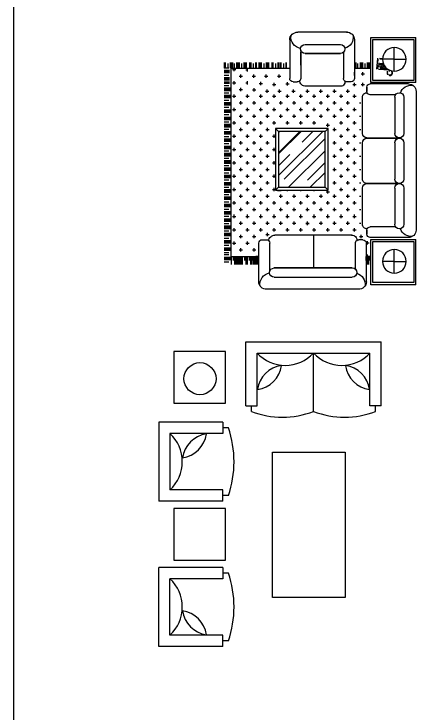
# Model space of a CAD drawing. Extents: x -42728 to 99010, y -18674 to 47645.
# Drawn here: x -38350 to -34079, y 1175 to 8600 of the extents above; entities that cross this region are included whole.
import ezdxf

# ---------------------------------------------------------------- set-up
doc = ezdxf.new("R2010")
doc.units = 0
doc.header["$LTSCALE"] = 100
doc.header["$MEASUREMENT"] = 0
doc.layers.get('0').update_dxf_attribs({"linetype": 'CONTINUOUS'})
doc.layers.get('DEFPOINTS').update_dxf_attribs({"linetype": 'CONTINUOUS'})
for name, color, linetype in [('1', 1, 'CONTINUOUS'), ('FURN', 7, 'CONTINUOUS'), ('JIAJU', 7, 'CONTINUOUS'), ('LAYER2', 2, 'CONTINUOUS'), ('LAYER3', 4, 'CONTINUOUS'), ('WINDOW', 2, 'CONTINUOUS'), ('填充线', 4, 'CONTINUOUS'), ('字体标注', 3, 'CONTINUOUS')]:
    doc.layers.add(name, color=color, linetype=linetype)

# ---------------------------------------------------------------- blocks, each defined once
blk = doc.blocks.new('COU-2')
blk.add_lwpolyline([(-370.8, 610.6), (400.8, 610.6), (400.8, -930.9), (-370.8, -930.9)], close=True)
blk.add_circle((-1142.3, 1391.4), 170.3)
at = {"layer": 'FURN'}
for p, q in [((-656.2, 1103.3), (-656.2, 1783.3)), ((-656.2, 1783.3), (783.8, 1783.3)), ((783.8, 1103.3), (783.8, 1783.3)), ((-1419.6, 1680.1), (-1419.6, 1130.1)), ((-869.6, 1680.1), (-1419.6, 1680.1)), ((-869.6, 1130.1), (-869.6, 1680.1)), ((-536.2, 1103.3), (-536.2, 1663.3)), ((-536.2, 1663.3), (663.8, 1663.3)), ((663.8, 1103.3), (663.8, 1663.3)), ((-1419.6, 1130.1), (-869.6, 1130.1)), ((-656.2, 1103.3), (-536.2, 1103.3)), ((-596.2, 1043.3), (-596.2, 1103.3)), ((783.8, 1103.3), (663.8, 1103.3)), ((723.8, 1043.3), (723.8, 1103.3)), ((-1580.8, 929.7), (-1580.8, 89.7)), ((-900.8, 929.7), (-1580.8, 929.7)), ((-900.8, 929.7), (-900.8, 809.7)), ((-840.8, 869.7), (-900.8, 869.7)), ((-1460.8, 809.7), (-1460.8, 209.7)), ((-900.8, 809.7), (-1460.8, 809.7)), ((-900.8, 209.7), (-1460.8, 209.7)), ((-900.8, 89.7), (-900.8, 209.7)), ((-840.8, 149.7), (-900.8, 149.7)), ((-900.8, 89.7), (-1580.8, 89.7)), ((-869.6, 13.3), (-1419.6, 13.3)), ((-1419.6, 13.3), (-1419.6, -536.7)), ((-869.6, -536.7), (-869.6, 13.3)), ((-1419.6, -536.7), (-869.6, -536.7)), ((-1580.8, -1453), (-1580.8, -613)), ((-900.8, -613), (-1580.8, -613)), ((-900.8, -613), (-900.8, -733)), ((-1460.8, -1333), (-1460.8, -733)), ((-900.8, -733), (-1460.8, -733)), ((-840.8, -673), (-900.8, -673)), ((-900.8, -1333), (-1460.8, -1333)), ((-900.8, -1453), (-900.8, -1333)), ((-840.8, -1393), (-900.8, -1393)), ((-900.8, -1453), (-1580.8, -1453))]:
    blk.add_line(p, q, dxfattribs=at)
at = {"layer": 'FURN', "color": 1}
blk.add_line((63.8, 1043.3), (63.8, 1663.3), dxfattribs=at)
for centre, radius, start, end in [((-236.2, 1942.1), 409.5, 222.89721, 317.10279), ((363.8, 1942.1), 409.5, 222.89721, 317.10279), ((-234.1, 1234.3), 300, 98.1301, 171.8699), ((-573.5, 1573.7), 300, 278.1301, 351.8699), ((701, 1573.7), 300, 188.1301, 261.8699), ((361.6, 1234.3), 300, 8.1301, 81.8699), ((-1739.5, 509.7), 409.5, 312.89721, 47.10279), ((-1371.2, 847), 300, 278.1301, 351.8699), ((-1031.8, 507.5), 300, 98.1301, 171.8699), ((-1739.5, -1033), 409.5, 312.89721, 47.10279), ((-1031.8, -1030.9), 300, 188.1301, 261.8699), ((-1371.2, -1370.3), 300, 8.1301, 81.8699)]:
    blk.add_arc(centre, radius, start, end, dxfattribs=at)
at = {"layer": 'FURN'}
for centre, radius, start, end in [((-266.2, 1915.6), 932.6, 249.27768, 290.72232), ((393.8, 1915.6), 932.6, 249.27768, 290.72232), ((-1877.2, 509.7), 1097.1, 340.84459, 19.15541), ((-1877.2, -1033), 1097.1, 340.84459, 19.15541)]:
    blk.add_arc(centre, radius, start, end, dxfattribs=at)
blk = doc.blocks.new('A$C2853291C')
at = {"layer": '1'}
blk.add_blockref('COU-2', (1580.8, 1453), dxfattribs=at)
blk = doc.blocks.new('A$C54BE0943')
at = {"layer": 'LAYER3'}
h = blk.add_hatch(dxfattribs=at)
h.set_pattern_fill('AR-RROOF,_O', color=256, scale=300, angle=45)
h.set_pattern_definition([(45, (-151837.06, -50503.23), (254.55844, 678.8225), [4500, -600, 1500, -300]), (45, (-151661, -50115.03), (-494.2676, 70.0036), [900, -99, 1800, -225]), (45, (-151911.3, -50216.85), (960.95812, 1245.21504), [2400, -420, 1200, -300])])
h.paths.add_polyline_path([(2070.4, 713.7), (2070.4, 1324.6), (1339.6, 1324.6), (1339.6, 713.7)])
at = {"color": 4}
for p, q in [((1328.2, 2240.1), (853, 2240.1)), ((1298, 699.6), (1298, 747.2))]:
    blk.add_line(p, q, dxfattribs=at)
at = {"layer": 'DEFPOINTS', "color": 0, "linetype": 'ByBlock'}
blk.add_point((38.1, 2517.6), dxfattribs=at)
blk.add_point((38.1, 2517.6), dxfattribs=at)
blk.add_point((38.1, 2517.6), dxfattribs=at)
at = {"layer": 'JIAJU', "color": 1}
for p, q in [((61, 2517.1), (61, 1923.1)), ((655, 1923.1), (655, 2517.1)), ((2594, 2517.6), (777.7, 2517.6)), ((2710.3, 2517.1), (2710.3, 1923.1)), ((3304.3, 1923.1), (3304.3, 2517.1)), ((678.7, 2418.6), (678.7, 1918.4)), ((2693.7, 2418.6), (2693.7, 1918.4)), ((61, 1923.1), (655, 1923.1)), ((721.8, 1873.8), (776.2, 1873.8)), ((777.7, 1873.8), (723.2, 1873.8)), ((793.6, 1873.8), (793.6, 1873.8)), ((1984.8, 1873.8), (1981.3, 1873.8)), ((2594.7, 1873.8), (2649.1, 1873.8)), ((2650.6, 1873.8), (2596.1, 1873.8)), ((2710.3, 1923.1), (3304.3, 1923.1)), ((853, 1814.4), (1328.2, 1814.4)), ((1446.7, 1814.4), (1921.9, 1814.4)), ((2044.2, 1814.4), (2519.4, 1814.4)), ((1300, 1364.2), (2110, 1364.2)), ((1300, 674.1), (1300, 1364.2)), ((2110, 1364.2), (2110, 674.1)), ((2110, 674.1), (1300, 674.1))]:
    blk.add_line(p, q, dxfattribs=at)
at = {"layer": 'JIAJU', "color": 4}
for p, q in [((90.7, 2487.4), (90.7, 1952.8)), ((625.3, 2487.4), (90.7, 2487.4)), ((625.3, 1952.8), (625.3, 2487.4)), ((2740, 2487.4), (2740, 1952.8)), ((3274.6, 2487.4), (2740, 2487.4)), ((3274.6, 1952.8), (3274.6, 2487.4)), ((366.7, 2233.1), (366.7, 2388.7)), ((3016, 2233.1), (3016, 2388.7)), ((1328.2, 2358.9), (853, 2358.9)), ((1387.6, 2299.5), (1387.6, 1873.8)), ((1387.6, 1873.8), (1387.6, 2299.5)), ((1921.9, 2358.9), (1446.7, 2358.9)), ((1981.3, 2299.5), (1981.3, 1873.8)), ((1981.3, 1873.8), (1981.3, 2299.5)), ((2519.4, 2358.9), (2044.2, 2358.9)), ((211, 2233.1), (522.3, 2233.1)), ((366.7, 2233.1), (366.7, 2077.4)), ((820.8, 2249.6), (820.8, 1918.4)), ((1921.9, 2240.1), (1446.7, 2240.1)), ((2519.4, 2240.1), (2044.2, 2240.1)), ((2551.6, 2249.6), (2551.6, 1918.4)), ((2810.7, 2197.6), (2813, 2200.5)), ((2813, 2200.5), (2818.8, 2198)), ((2816.5, 2203.9), (2820.5, 2205.9)), ((2818.8, 2198), (2816.5, 2203.9)), ((2820.5, 2205.9), (2826.5, 2201.4)), ((2837.7, 2202.1), (2822.4, 2197.9)), ((2825.8, 2207.8), (2829.9, 2208.9)), ((2826.5, 2201.4), (2825.8, 2207.8)), ((2829.9, 2208.9), (2833.4, 2203.8)), ((2833.4, 2203.8), (2834.8, 2210.4)), ((2834.8, 2210.4), (2840, 2209.8)), ((2857.8, 2196.8), (2837.7, 2202.1)), ((2840, 2209.8), (2840.5, 2204.2)), ((2840.5, 2204.2), (2844.3, 2208.9)), ((2844.3, 2208.9), (2849.2, 2207.8)), ((2849.2, 2207.8), (2849.5, 2201.1)), ((2849.5, 2201.1), (2851.3, 2207.4)), ((2851.3, 2207.4), (2857.7, 2206)), ((2857.7, 2206), (2857.6, 2199.7)), ((2857.6, 2199.7), (2862, 2201.7)), ((2860.3, 2233.1), (3171.6, 2233.1)), ((3016, 2233.1), (3016, 2077.4)), ((2801.6, 2174), (2802.3, 2178.1)), ((2808.4, 2172.3), (2801.6, 2174)), ((2802.3, 2178.1), (2807.9, 2178.7)), ((2802.5, 2170.4), (2808.4, 2172.3)), ((2803.2, 2166.9), (2802.5, 2170.4)), ((2803.3, 2183.2), (2804.7, 2186.6)), ((2807.9, 2178.7), (2803.3, 2183.2)), ((2804.7, 2186.6), (2811, 2186.5)), ((2805.3, 2190.4), (2807.9, 2194)), ((2811, 2186.5), (2805.3, 2190.4)), ((2807.9, 2194), (2813.7, 2192)), ((2814.2, 2188), (2810, 2175.6)), ((2810, 2175.6), (2812.1, 2163.2)), ((2813.7, 2192), (2810.7, 2197.6)), ((2822.4, 2197.9), (2814.2, 2188)), ((2823.1, 2146.4), (2817.5, 2143)), ((2818.8, 2152.7), (2829.4, 2145.6)), ((2822.3, 2140), (2823.1, 2146.4)), ((2827.3, 2137.7), (2822.3, 2140)), ((2831.4, 2143.9), (2827.3, 2137.7)), ((2829.4, 2145.6), (2842.6, 2145.6)), ((2832.6, 2137.3), (2831.4, 2143.9)), ((2838.2, 2137.4), (2832.6, 2137.3)), ((2841.3, 2143.5), (2838.2, 2137.4)), ((2842.8, 2137.5), (2841.3, 2143.5)), ((2842.6, 2145.6), (2847.3, 2146.9)), ((2847.7, 2138.3), (2842.8, 2137.5)), ((2847.3, 2146.9), (2850.3, 2143.4)), ((2849.8, 2140.8), (2847.7, 2138.3)), ((2851.1, 2140.3), (2849.8, 2140.8)), ((2850.3, 2143.4), (2855.6, 2144)), ((2856.5, 2140.9), (2851.1, 2140.3)), ((2855.6, 2144), (2860.7, 2143.8)), ((2866.5, 2164.4), (2856.5, 2166.1)), ((2860.9, 2193.9), (2858.2, 2196.6)), ((2860.7, 2168.9), (2870.6, 2167.2)), ((2877.1, 2162.7), (2866.5, 2164.4)), ((2870.6, 2167.2), (2877.4, 2166.3)), ((2872.8, 2171.9), (2873.2, 2166.9)), ((2873.5, 2163.3), (2884.7, 2027)), ((2883, 2148.6), (2888.5, 2143.9)), ((2883.8, 2151.8), (2886.2, 2147.9)), ((2892.4, 2134.9), (2886.2, 2134.4)), ((2886.2, 2134.4), (2886.9, 2126.2)), ((2886.9, 2126.2), (2893, 2126.7)), ((2893.4, 2122.6), (2887.2, 2122.1)), ((2887.2, 2122.1), (2887.9, 2113.9)), ((2887.9, 2113.9), (2894, 2114.4)), ((2894.4, 2110.3), (2888.2, 2109.8)), ((2888.2, 2109.8), (2888.9, 2101.6)), ((2893, 2126.7), (2892.4, 2134.9)), ((2894, 2114.4), (2893.4, 2122.6)), ((2895, 2102.1), (2894.4, 2110.3)), ((2904.7, 2123.6), (2898.5, 2123.1)), ((2898.5, 2123.1), (2899.2, 2114.9)), ((2898.9, 2130.4), (2899.2, 2127.2)), ((2899.2, 2127.2), (2901.6, 2127.4)), ((2899.2, 2114.9), (2905.3, 2115.4)), ((2905.7, 2111.3), (2899.5, 2110.8)), ((2899.5, 2110.8), (2900.2, 2102.6)), ((2905.3, 2115.4), (2904.7, 2123.6)), ((2906.3, 2103.1), (2905.7, 2111.3)), ((2911.3, 2117.8), (2911.5, 2115.9)), ((2911.5, 2115.9), (2913.4, 2116)), ((2918, 2112.3), (2911.8, 2111.8)), ((2911.8, 2111.8), (2912.5, 2103.6)), ((2918.6, 2104.1), (2918, 2112.3)), ((2888.9, 2101.6), (2895, 2102.1)), ((2897.3, 2086.8), (2891.2, 2086.3)), ((2891.2, 2086.3), (2892, 2076.1)), ((2892, 2076.1), (2898.2, 2076.6)), ((2898.5, 2072.5), (2892.3, 2072)), ((2892.3, 2072), (2893.2, 2061.7)), ((2893.2, 2061.7), (2899.3, 2062.2)), ((2899.7, 2058.1), (2893.5, 2057.6)), ((2893.5, 2057.6), (2894.4, 2047.4)), ((2894.4, 2022.2), (2900.5, 2022.7)), ((2900.8, 2018.6), (2894.7, 2018.1)), ((2894.7, 2018.1), (2895.5, 2007.9)), ((2898.2, 2076.6), (2897.3, 2086.8)), ((2899.3, 2062.2), (2898.5, 2072.5)), ((2900.5, 2047.9), (2899.7, 2058.1)), ((2900.2, 2102.6), (2906.3, 2103.1)), ((2901.7, 2008.4), (2900.8, 2018.6)), ((2908.6, 2087.8), (2912.7, 2088.1)), ((2909.4, 2077.5), (2908.6, 2087.8)), ((2913.5, 2077.8), (2909.4, 2077.5)), ((2909.8, 2073.4), (2913.9, 2073.7)), ((2910.6, 2063.2), (2909.8, 2073.4)), ((2914.7, 2063.5), (2910.6, 2063.2)), ((2910.9, 2059.1), (2915, 2059.4)), ((2911.8, 2048.8), (2910.9, 2059.1)), ((2915.9, 2024), (2911.8, 2023.7)), ((2912.1, 2019.6), (2916.2, 2019.9)), ((2913, 2009.3), (2912.1, 2019.6)), ((2912.5, 2103.6), (2918.6, 2104.1)), ((2912.7, 2088.1), (2913.5, 2077.8)), ((2913.9, 2073.7), (2914.7, 2063.5)), ((2915, 2059.4), (2915.9, 2049.1)), ((2916.2, 2019.9), (2917.1, 2009.6)), ((2917.3, 2094.7), (2935.8, 2096.2)), ((2922.3, 2034.2), (2917.3, 2094.7)), ((2920.2, 2084.6), (2923.3, 2084.8)), ((2920.5, 2081.5), (2920.2, 2084.6)), ((2923.5, 2081.8), (2920.5, 2081.5)), ((2921.7, 2066.1), (2924.8, 2066.4)), ((2922, 2063.1), (2921.7, 2066.1)), ((2925.1, 2063.3), (2922, 2063.1)), ((2923.2, 2022.5), (2926.3, 2022.8)), ((2923.5, 2019.5), (2923.2, 2022.5)), ((2923.3, 2084.8), (2923.5, 2081.8)), ((2923.5, 2107.9), (2923.8, 2104.5)), ((2926.6, 2019.7), (2923.5, 2019.5)), ((2923.8, 2104.5), (2927.8, 2104.8)), ((2924.8, 2066.4), (2925.1, 2063.3)), ((2926.3, 2022.8), (2926.6, 2019.7)), ((2931.5, 2085.5), (2934.6, 2085.8)), ((2931.7, 2082.4), (2931.5, 2085.5)), ((2934.8, 2082.7), (2931.7, 2082.4)), ((2933, 2067), (2936.1, 2067.3)), ((2933.3, 2064), (2933, 2067)), ((2936.3, 2064.2), (2933.3, 2064)), ((2934.5, 2023.5), (2937.6, 2023.7)), ((2934.8, 2020.4), (2934.5, 2023.5)), ((2934.6, 2085.8), (2934.8, 2082.7)), ((2937.8, 2020.6), (2934.8, 2020.4)), ((2935.8, 2096.2), (2940.7, 2035.7)), ((2936.1, 2067.3), (2936.3, 2064.2)), ((2937.6, 2023.7), (2937.8, 2020.6)), ((2951.7, 2040.7), (2947.4, 2093.3)), ((2957.9, 2090.8), (2947.6, 2089.9)), ((2958.6, 2082.6), (2948.3, 2081.7)), ((2959.2, 2074.3), (2949, 2073.5)), ((2959.9, 2066.1), (2949.7, 2065.3)), ((2960.6, 2057.9), (2950.3, 2057.1)), ((2961.3, 2024.6), (2951, 2023.8)), ((2957.9, 2090.8), (2961.9, 2041.5)), ((2964.3, 2037.6), (2960.2, 2087.7)), ((3018.6, 2016.9), (2964.3, 2012.5)), ((3015.8, 2077.4), (3018.6, 2042)), ((3030.3, 2038.9), (3027.1, 2077.8)), ((90.7, 1952.8), (625.3, 1952.8)), ((2740, 1952.8), (3274.6, 1952.8)), ((3028.4, 2011.5), (2886.9, 2000)), ((2895.5, 2007.9), (2901.7, 2008.4)), ((2917.1, 2009.6), (2913, 2009.3)), ((2940.7, 2010.5), (2922.3, 2009)), ((2961.9, 2016.4), (2951.7, 2015.6)), ((3030.3, 2013.7), (3028.4, 2011.5)), ((1339.6, 1324.6), (1300, 1364.2)), ((1339.6, 1324.6), (2070.4, 1324.6)), ((1339.6, 713.7), (1339.6, 1324.6)), ((2070.4, 1324.6), (2110, 1364.2)), ((2070.4, 1324.6), (2070.4, 713.7)), ((1339.6, 713.7), (1300, 674.1)), ((2070.4, 713.7), (1339.6, 713.7)), ((2070.4, 713.7), (2110, 674.1))]:
    blk.add_line(p, q, dxfattribs=at)
at = {"layer": 'JIAJU', "color": 1, "ltscale": 1000}
for p, q in [((99.9, 1866.2), (605.2, 1866)), ((569.2, 1864.6), (525.5, 1864.6)), ((0.1, 1772.8), (0.2, 559.4)), ((650.2, 1821), (650.3, 1767.5)), ((709.4, 1680), (709.5, 666.6)), ((2721.7, 1665.3), (2721.6, 1611.8)), ((3272, 1710.4), (2766.7, 1710.3)), ((3371.8, 1617.1), (3371.7, 965.7)), ((2662.6, 1524.3), (2662.4, 1072.9)), ((2721.5, 906.2), (2721.5, 959.8)), ((3271.8, 861.1), (2766.5, 861.2)), ((650.4, 499.9), (650.4, 553.5)), ((100.1, 454.8), (605.4, 454.9))]:
    blk.add_line(p, q, dxfattribs=at)
at = {"layer": 'JIAJU', "color": 4, "ltscale": 500}
for p, q in [((160, 657.5), (160.2, 1681.5)), ((3211.9, 1063.8), (3211.7, 1525.8))]:
    blk.add_line(p, q, dxfattribs=at)
at = {"layer": 'JIAJU', "color": 4, "ltscale": 1000}
for p, q in [((263.9, 1722.6), (605.2, 1722.5)), ((280, 1681.5), (280.2, 656.2)), ((280, 656.2), (280.2, 1681.4)), ((3108, 1566.9), (2766.7, 1566.8)), ((3091.9, 1525.8), (3091.7, 1062.4)), ((3091.9, 1062.4), (3091.7, 1525.7)), ((3140.5, 1004.9), (2766.4, 1004.8)), ((3107.9, 1004.7), (2766.6, 1004.8)), ((231.5, 598.6), (605.5, 598.5)), ((264, 598.4), (605.3, 598.5))]:
    blk.add_line(p, q, dxfattribs=at)
at = {"layer": 'JIAJU', "color": 4}
for centre in [(366.7, 2233.1), (3016, 2233.1)]:
    blk.add_circle(centre, 155.7, dxfattribs=at)
at = {"layer": 'JIAJU', "color": 1}
for centre, radius, start, end in [((777.7, 2418.6), 99, 89.99989, 180), ((2594, 2418.6), 99, 0, 90), ((723.2, 1918.4), 44.5, 180, 270), ((776.2, 1918.4), 44.5, 270, 0), ((853, 1873.8), 59.4, 176.56482, 270), ((1328.2, 1873.8), 59.4, 270, 0), ((1446.7, 1873.8), 59.4, 176.56482, 270), ((1921.9, 1873.8), 59.4, 270, 0), ((2044.2, 1873.8), 59.4, 180, 270), ((2519.4, 1873.8), 59.4, 270, 3.43518), ((2596.1, 1918.4), 44.5, 180, 270), ((2649.1, 1918.4), 44.5, 270, 0)]:
    blk.add_arc(centre, radius, start, end, dxfattribs=at)
at = {"layer": 'JIAJU', "color": 4}
for centre, radius, start, end in [((844.5, 2453.8), 150.3, 172.271, 250.69965), ((2525.8, 2453.8), 150.3, 289.30035, 7.729), ((853, 2299.5), 59.4, 90, 180), ((853, 2299.5), 59.4, 180, 270), ((1328.2, 2299.5), 59.4, 0, 90), ((1328.2, 2299.5), 59.4, 270, 0), ((1446.7, 2299.5), 59.4, 90, 180), ((1446.7, 2299.5), 59.4, 180, 270), ((1921.9, 2299.5), 59.4, 0, 90), ((1921.9, 2299.5), 59.4, 270, 0), ((2044.2, 2299.5), 59.4, 90, 180), ((2044.2, 2299.5), 59.4, 180, 270), ((2519.4, 2299.5), 59.4, 0, 90), ((2519.4, 2299.5), 59.4, 270, 0)]:
    blk.add_arc(centre, radius, start, end, dxfattribs=at)
at = {"layer": 'JIAJU', "color": 1, "ltscale": 1000}
for centre, radius, start, end in [((99.9, 1766.2), 100, 89.98363, 182.64292), ((605.2, 1821), 45, 0, 90.01637), ((625.2, 1760.7), 25.8, 307.32637, 14.99216), ((605.3, 1767.5), 45, 270.01637, 323.4599), ((650.2, 1681.3), 60, 351.28255, 98.46038), ((2766.7, 1665.3), 45, 89.98363, 180), ((3272, 1610.4), 100, 357.35708, 90.01637), ((2721.7, 1525.6), 60, 81.53962, 188.71745), ((2738.7, 1069.3), 76.3, 176.61711, 268.05536), ((3271.8, 961.1), 100, 269.98363, 2.64292), ((2766.5, 906.2), 45, 180, 270.01637), ((633.2, 663), 76.3, 271.94464, 3.38289), ((100.1, 554.8), 100, 177.35708, 270.01637), ((605.4, 499.9), 45, 269.98363, 360)]:
    blk.add_arc(centre, radius, start, end, dxfattribs=at)
at = {"layer": 'JIAJU', "color": 4, "ltscale": 1000}
for centre, radius, start, end in [((64.3, 1698.6), 151.8, 16.06563, 97.71264), ((220.2, 1681.5), 60, 359.98363, 179.98363), ((3307.6, 1542.9), 151.8, 82.28736, 163.93437), ((2766.6, 1611.8), 45, 216.5401, 269.98363), ((3151.7, 1525.7), 60, 0.01637, 180.01637), ((3151.9, 1063.8), 60, 180.01637, 0.01637), ((2766.5, 959.8), 45, 90.01637, 132.37446), ((3307.4, 1028.6), 151.8, 189.31925, 277.71264), ((220, 657.5), 60, 179.98363, 359.98363), ((64.5, 622.3), 151.8, 262.28736, 350.68075), ((605.4, 553.5), 45, 47.62554, 89.98363)]:
    blk.add_arc(centre, radius, start, end, dxfattribs=at)
at = {"layer": 'JIAJU', "color": 1, "ltscale": 500}
for centre, radius, start, end in [((2746.7, 1605), 25.8, 165.00784, 232.67363), ((2751.6, 966.4), 30.7, 120.1261, 192.23249), ((620.3, 560.1), 30.7, 347.76751, 59.8739)]:
    blk.add_arc(centre, radius, start, end, dxfattribs=at)
at = {"layer": 'LAYER2'}
for p, q in [((61, 2517.1), (655, 2517.1)), ((2710.3, 2517.1), (3304.3, 2517.1))]:
    blk.add_line(p, q, dxfattribs=at)
at = {"layer": 'LAYER3'}
for p, q in [((411.4, 1880.6), (455.1, 1880.6)), ((433.2, 1858.7), (433.2, 1902.4)), ((586.4, 1880.6), (630.1, 1880.6)), ((608.2, 1858.7), (608.2, 1902.4)), ((2684.5, 1796.5), (2684.5, 1840.3)), ((2824.6, 1796.5), (2824.6, 1840.3)), ((672.8, 1796.4), (716.6, 1796.4)), ((694.7, 1774.5), (694.7, 1818.2)), ((869.7, 1774.5), (869.7, 1793.3)), ((1044.7, 1774.5), (1044.7, 1793.3)), ((1219.7, 1774.5), (1219.7, 1793.3)), ((1394.7, 1774.5), (1394.7, 1793.3)), ((1569.7, 1774.5), (1569.7, 1793.3)), ((1744.7, 1774.5), (1744.7, 1793.3)), ((1919.7, 1774.5), (1919.7, 1793.3)), ((2094.7, 1774.5), (2094.7, 1793.3)), ((2269.7, 1774.5), (2269.7, 1793.3)), ((2444.7, 1774.5), (2444.7, 1793.3)), ((2662.6, 1818.4), (2706.4, 1818.4)), ((2802.7, 1818.4), (2846.4, 1818.4)), ((760.3, 1708.9), (804.1, 1708.9)), ((782.2, 1687), (782.2, 1730.7)), ((935.3, 1708.9), (979.1, 1708.9)), ((957.2, 1687), (957.2, 1730.7)), ((1110.3, 1708.9), (1154.1, 1708.9)), ((1132.2, 1687), (1132.2, 1730.7)), ((1285.3, 1708.9), (1329.1, 1708.9)), ((1307.2, 1687), (1307.2, 1730.7)), ((1460.3, 1708.9), (1504.1, 1708.9)), ((1482.2, 1687), (1482.2, 1730.7)), ((1635.3, 1708.9), (1679.1, 1708.9)), ((1657.2, 1687), (1657.2, 1730.7)), ((1810.3, 1708.9), (1854.1, 1708.9)), ((1832.2, 1687), (1832.2, 1730.7)), ((1985.3, 1708.9), (2029.1, 1708.9)), ((2007.2, 1687), (2007.2, 1730.7)), ((2160.3, 1708.9), (2204.1, 1708.9)), ((2182.2, 1687), (2182.2, 1730.7)), ((2335.3, 1708.9), (2379.1, 1708.9)), ((2357.2, 1687), (2357.2, 1730.7)), ((2510.3, 1708.9), (2554.1, 1708.9)), ((2532.2, 1687), (2532.2, 1730.7)), ((2662.6, 1708.9), (2706.4, 1708.9)), ((2684.5, 1687), (2684.5, 1730.7)), ((2802.7, 1708.9), (2846.4, 1708.9)), ((847.8, 1621.4), (891.6, 1621.4)), ((869.7, 1599.5), (869.7, 1643.2)), ((1022.8, 1621.4), (1066.6, 1621.4)), ((1044.7, 1599.5), (1044.7, 1643.2)), ((1197.8, 1621.4), (1241.6, 1621.4)), ((1219.7, 1599.5), (1219.7, 1643.2)), ((1372.8, 1621.4), (1416.6, 1621.4)), ((1394.7, 1599.5), (1394.7, 1643.2)), ((1547.8, 1621.4), (1591.6, 1621.4)), ((1569.7, 1599.5), (1569.7, 1643.2)), ((1722.8, 1621.4), (1766.6, 1621.4)), ((1744.7, 1599.5), (1744.7, 1643.2)), ((1897.8, 1621.4), (1941.6, 1621.4)), ((1919.7, 1599.5), (1919.7, 1643.2)), ((2072.8, 1621.4), (2116.6, 1621.4)), ((2094.7, 1599.5), (2094.7, 1643.2)), ((2247.8, 1621.4), (2291.6, 1621.4)), ((2269.7, 1599.5), (2269.7, 1643.2)), ((2422.8, 1621.4), (2466.6, 1621.4)), ((2444.7, 1599.5), (2444.7, 1643.2)), ((2575.1, 1621.4), (2618.9, 1621.4)), ((2597, 1599.5), (2597, 1643.2)), ((760.3, 1533.9), (804.1, 1533.9)), ((782.2, 1512), (782.2, 1555.7)), ((869.7, 1424.5), (869.7, 1468.2)), ((935.3, 1533.9), (979.1, 1533.9)), ((957.2, 1512), (957.2, 1555.7)), ((1044.7, 1424.5), (1044.7, 1468.2)), ((1110.3, 1533.9), (1154.1, 1533.9)), ((1132.2, 1512), (1132.2, 1555.7)), ((1219.7, 1424.5), (1219.7, 1468.2)), ((1285.3, 1533.9), (1329.1, 1533.9)), ((1307.2, 1512), (1307.2, 1555.7)), ((1394.7, 1424.5), (1394.7, 1468.2)), ((1460.3, 1533.9), (1504.1, 1533.9)), ((1482.2, 1512), (1482.2, 1555.7)), ((1569.7, 1424.5), (1569.7, 1468.2)), ((1635.3, 1533.9), (1679.1, 1533.9)), ((1657.2, 1512), (1657.2, 1555.7)), ((1744.7, 1424.5), (1744.7, 1468.2)), ((1810.3, 1533.9), (1854.1, 1533.9)), ((1832.2, 1512), (1832.2, 1555.7)), ((1919.7, 1424.5), (1919.7, 1468.2)), ((1985.3, 1533.9), (2029.1, 1533.9)), ((2007.2, 1512), (2007.2, 1555.7)), ((2094.7, 1424.5), (2094.7, 1468.2)), ((2160.3, 1533.9), (2204.1, 1533.9)), ((2182.2, 1512), (2182.2, 1555.7)), ((2269.7, 1424.5), (2269.7, 1468.2)), ((2335.3, 1533.9), (2379.1, 1533.9)), ((2357.2, 1512), (2357.2, 1555.7)), ((2444.7, 1424.5), (2444.7, 1468.2)), ((2510.3, 1533.9), (2554.1, 1533.9)), ((2532.2, 1512), (2532.2, 1555.7)), ((2597, 1424.5), (2597, 1468.2)), ((782.2, 1337), (782.2, 1380.7)), ((847.8, 1446.4), (891.6, 1446.4)), ((957.2, 1337), (957.2, 1380.7)), ((1022.8, 1446.4), (1066.6, 1446.4)), ((1132.2, 1337), (1132.2, 1380.7)), ((1197.8, 1446.4), (1241.6, 1446.4)), ((1278.1, 1337), (1278.1, 1380.7)), ((1372.8, 1446.4), (1416.6, 1446.4)), ((1547.8, 1446.4), (1591.6, 1446.4)), ((1722.8, 1446.4), (1766.6, 1446.4)), ((1897.8, 1446.4), (1941.6, 1446.4)), ((2072.8, 1446.4), (2116.6, 1446.4)), ((2153.1, 1337), (2153.1, 1380.7)), ((2247.8, 1446.4), (2291.6, 1446.4)), ((2357.2, 1337), (2357.2, 1380.7)), ((2422.8, 1446.4), (2466.6, 1446.4)), ((2532.2, 1337), (2532.2, 1380.7)), ((2575.1, 1446.4), (2618.9, 1446.4)), ((760.3, 1358.9), (804.1, 1358.9)), ((869.7, 1249.5), (869.7, 1293.2)), ((935.3, 1358.9), (979.1, 1358.9)), ((1044.7, 1249.5), (1044.7, 1293.2)), ((1110.3, 1358.9), (1154.1, 1358.9)), ((1219.7, 1249.5), (1219.7, 1293.2)), ((1256.3, 1358.9), (1300, 1358.9)), ((1285.3, 1358.9), (1300, 1358.9)), ((2131.3, 1358.9), (2175, 1358.9)), ((2269.7, 1249.5), (2269.7, 1293.2)), ((2335.3, 1358.9), (2379.1, 1358.9)), ((2444.7, 1249.5), (2444.7, 1293.2)), ((2510.3, 1358.9), (2554.1, 1358.9)), ((2597, 1246.5), (2597, 1290.3)), ((782.2, 1162), (782.2, 1205.7)), ((847.8, 1271.4), (891.6, 1271.4)), ((957.2, 1162), (957.2, 1205.7)), ((1022.8, 1271.4), (1066.6, 1271.4)), ((1132.2, 1162), (1132.2, 1205.7)), ((1197.8, 1271.4), (1241.6, 1271.4)), ((2182.2, 1162), (2182.2, 1205.7)), ((2247.8, 1271.4), (2291.6, 1271.4)), ((2357.2, 1162), (2357.2, 1205.7)), ((2422.8, 1271.4), (2466.6, 1271.4)), ((2532.2, 1162), (2532.2, 1205.7)), ((2575.1, 1268.4), (2618.9, 1268.4)), ((709.4, 1173.3), (280.1, 1173.4)), ((760.3, 1183.9), (804.1, 1183.9)), ((861.3, 1074.5), (861.3, 1118.2)), ((869.7, 1074.5), (869.7, 1118.2)), ((935.3, 1183.9), (979.1, 1183.9)), ((1044.7, 1074.5), (1044.7, 1118.2)), ((1110.3, 1183.9), (1154.1, 1183.9)), ((1219.7, 1074.5), (1219.7, 1118.2)), ((1285.3, 1183.9), (1300, 1183.9)), ((2160.3, 1183.9), (2204.1, 1183.9)), ((2269.7, 1074.5), (2269.7, 1118.2)), ((2335.3, 1183.9), (2379.1, 1183.9)), ((2444.7, 1074.5), (2444.7, 1118.2)), ((2510.3, 1183.9), (2554.1, 1183.9)), ((2597, 1071.5), (2597, 1115.3)), ((760.3, 1008.9), (804.1, 1008.9)), ((782.2, 987), (782.2, 1030.7)), ((839.4, 1096.4), (883.1, 1096.4)), ((847.8, 1096.4), (891.6, 1096.4)), ((935.3, 1008.9), (979.1, 1008.9)), ((957.2, 987), (957.2, 1030.7)), ((1022.8, 1096.4), (1066.6, 1096.4)), ((1110.3, 1008.9), (1154.1, 1008.9)), ((1132.2, 987), (1132.2, 1030.7)), ((1197.8, 1096.4), (1241.6, 1096.4)), ((1285.3, 1008.9), (1300, 1008.9)), ((2110, 1071.4), (2116.6, 1071.4)), ((2160.3, 1008.9), (2204.1, 1008.9)), ((2182.2, 987), (2182.2, 1030.7)), ((2247.8, 1096.4), (2291.6, 1096.4)), ((2335.3, 1008.9), (2379.1, 1008.9)), ((2357.2, 987), (2357.2, 1030.7)), ((2422.8, 1096.4), (2466.6, 1096.4)), ((2510.3, 1008.9), (2554.1, 1008.9)), ((2532.2, 987), (2532.2, 1030.7)), ((2575.1, 1093.4), (2618.9, 1093.4)), ((847.8, 921.4), (891.6, 921.4)), ((869.7, 899.5), (869.7, 943.2)), ((1022.8, 921.4), (1066.6, 921.4)), ((1044.7, 899.5), (1044.7, 943.2)), ((1197.8, 921.4), (1241.6, 921.4)), ((1219.7, 899.5), (1219.7, 943.2)), ((2247.8, 921.4), (2291.6, 921.4)), ((2269.7, 899.5), (2269.7, 943.2)), ((2422.8, 921.4), (2466.6, 921.4)), ((2444.7, 899.5), (2444.7, 943.2)), ((2597, 889), (2597, 932.7)), ((760.3, 833.9), (804.1, 833.9)), ((782.2, 812), (782.2, 855.7)), ((935.3, 833.9), (979.1, 833.9)), ((957.2, 812), (957.2, 855.7)), ((1110.3, 833.9), (1154.1, 833.9)), ((1132.2, 812), (1132.2, 855.7)), ((1285.3, 833.9), (1300, 833.9)), ((2110, 896.4), (2116.6, 896.4)), ((2160.3, 833.9), (2204.1, 833.9)), ((2182.2, 812), (2182.2, 855.7)), ((2335.3, 833.9), (2379.1, 833.9)), ((2357.2, 812), (2357.2, 855.7)), ((2510.3, 833.9), (2554.1, 833.9)), ((2532.2, 812), (2532.2, 855.7)), ((2575.1, 910.9), (2618.9, 910.9)), ((2673.5, 833.9), (2717.3, 833.9)), ((2695.4, 812), (2695.4, 855.7)), ((847.8, 746.4), (891.6, 746.4)), ((869.7, 724.5), (869.7, 768.2)), ((1022.8, 746.4), (1066.6, 746.4)), ((1044.7, 724.5), (1044.7, 768.2)), ((1197.8, 746.4), (1241.6, 746.4)), ((1219.7, 724.5), (1219.7, 768.2)), ((2247.8, 746.4), (2291.6, 746.4)), ((2269.7, 724.5), (2269.7, 768.2)), ((2422.8, 746.4), (2466.6, 746.4)), ((2444.7, 724.5), (2444.7, 768.2)), ((2597, 706.4), (2597, 750.2)), ((2794.7, 699.8), (2794.7, 743.6)), ((760.3, 658.9), (804.1, 658.9)), ((782.2, 637), (782.2, 680.7)), ((935.3, 658.9), (979.1, 658.9)), ((957.2, 637), (957.2, 680.7)), ((1110.3, 658.9), (1154.1, 658.9)), ((1132.2, 637), (1132.2, 680.7)), ((1285.3, 658.9), (1329.1, 658.9)), ((1307.2, 637), (1307.2, 680.7)), ((1460.3, 658.9), (1504.1, 658.9)), ((1482.2, 637), (1482.2, 674.1)), ((1635.3, 658.9), (1679.1, 658.9)), ((1657.2, 637), (1657.2, 674.1)), ((1810.3, 658.9), (1854.1, 658.9)), ((1832.2, 637), (1832.2, 674.1)), ((1985.3, 658.9), (2029.1, 658.9)), ((2007.2, 637), (2007.2, 674.1)), ((2110, 721.4), (2116.6, 721.4)), ((2160.3, 658.9), (2204.1, 658.9)), ((2182.2, 637), (2182.2, 680.7)), ((2335.3, 658.9), (2379.1, 658.9)), ((2357.2, 637), (2357.2, 680.7)), ((2510.3, 658.9), (2554.1, 658.9)), ((2532.2, 637), (2532.2, 680.7)), ((2575.1, 728.3), (2618.9, 728.3)), ((2665.8, 658.9), (2709.5, 658.9)), ((2687.6, 637), (2687.6, 680.7)), ((2772.8, 721.7), (2816.6, 721.7)), ((697, 571.4), (740.7, 571.4)), ((718.9, 549.5), (718.9, 593.2)), ((847.8, 571.4), (891.6, 571.4)), ((869.7, 549.5), (869.7, 593.2)), ((1022.8, 571.4), (1066.6, 571.4)), ((1044.7, 549.5), (1044.7, 593.2)), ((1197.8, 571.4), (1241.6, 571.4)), ((1219.7, 549.5), (1219.7, 593.2)), ((1372.8, 571.4), (1416.6, 571.4)), ((1394.7, 549.5), (1394.7, 593.2)), ((1547.8, 571.4), (1591.6, 571.4)), ((1569.7, 549.5), (1569.7, 593.2)), ((1722.8, 571.4), (1766.6, 571.4)), ((1744.7, 549.5), (1744.7, 593.2)), ((1897.8, 571.4), (1941.6, 571.4)), ((1919.7, 549.5), (1919.7, 593.2)), ((2072.8, 571.4), (2116.6, 571.4)), ((2094.7, 549.5), (2094.7, 593.2)), ((2247.8, 571.4), (2291.6, 571.4)), ((2269.7, 549.5), (2269.7, 593.2)), ((2422.8, 571.4), (2466.6, 571.4)), ((2444.7, 549.5), (2444.7, 593.2)), ((2575.1, 564), (2618.9, 564)), ((2597, 542.1), (2597, 585.9)), ((2772.8, 551.3), (2816.6, 551.3)), ((2794.7, 529.4), (2794.7, 573.2)), ((760.3, 483.9), (804.1, 483.9)), ((782.2, 462), (782.2, 505.7)), ((935.3, 483.9), (979.1, 483.9)), ((957.2, 462), (957.2, 505.7)), ((1110.3, 483.9), (1154.1, 483.9)), ((1132.2, 462), (1132.2, 505.7)), ((1285.3, 483.9), (1329.1, 483.9)), ((1307.2, 462), (1307.2, 505.7)), ((1460.3, 483.9), (1504.1, 483.9)), ((1482.2, 462), (1482.2, 505.7)), ((1635.3, 483.9), (1679.1, 483.9)), ((1657.2, 462), (1657.2, 505.7)), ((1810.3, 483.9), (1854.1, 483.9)), ((1832.2, 462), (1832.2, 505.7)), ((1985.3, 483.9), (2029.1, 483.9)), ((2007.2, 462), (2007.2, 505.7)), ((2160.3, 483.9), (2204.1, 483.9)), ((2182.2, 462), (2182.2, 505.7)), ((2335.3, 483.9), (2379.1, 483.9)), ((2357.2, 462), (2357.2, 505.7)), ((2510.3, 483.9), (2554.1, 483.9)), ((2532.2, 462), (2532.2, 505.7)), ((2677.4, 483.9), (2721.2, 483.9)), ((2699.3, 462), (2699.3, 505.7)), ((497.8, 396.4), (541.6, 396.4)), ((519.7, 374.5), (519.7, 418.2)), ((672.8, 396.4), (716.6, 396.4)), ((694.7, 374.5), (694.7, 418.2)), ((847.8, 396.4), (891.6, 396.4)), ((869.7, 374.5), (869.7, 418.2)), ((1022.8, 396.4), (1066.6, 396.4)), ((1044.7, 374.5), (1044.7, 418.2)), ((1197.8, 396.4), (1241.6, 396.4)), ((1219.7, 374.5), (1219.7, 418.2)), ((1372.8, 396.4), (1416.6, 396.4)), ((1394.7, 374.5), (1394.7, 418.2)), ((1547.8, 396.4), (1591.6, 396.4)), ((1569.7, 374.5), (1569.7, 418.2)), ((1722.8, 396.4), (1766.6, 396.4)), ((1744.7, 374.5), (1744.7, 418.2)), ((1897.8, 396.4), (1941.6, 396.4)), ((1919.7, 374.5), (1919.7, 418.2)), ((2072.8, 396.4), (2116.6, 396.4)), ((2094.7, 374.5), (2094.7, 418.2)), ((2247.8, 396.4), (2291.6, 396.4)), ((2269.7, 374.5), (2269.7, 418.2)), ((2422.8, 396.4), (2466.6, 396.4)), ((2444.7, 374.5), (2444.7, 418.2)), ((2593.4, 396.4), (2637.1, 396.4)), ((2615.3, 374.5), (2615.3, 418.2)), ((2772.8, 391.7), (2816.6, 391.7)), ((2794.7, 369.9), (2794.7, 413.6)), ((585.3, 308.9), (629.1, 308.9)), ((607.2, 287), (607.2, 330.7)), ((760.3, 308.9), (804.1, 308.9)), ((782.2, 287), (782.2, 330.7)), ((935.3, 308.9), (979.1, 308.9)), ((957.2, 287), (957.2, 330.7)), ((1110.3, 308.9), (1154.1, 308.9)), ((1132.2, 287), (1132.2, 330.7)), ((1285.3, 308.9), (1329.1, 308.9)), ((1307.2, 287), (1307.2, 330.7)), ((1460.3, 308.9), (1504.1, 308.9)), ((1482.2, 287), (1482.2, 330.7)), ((1635.3, 308.9), (1679.1, 308.9)), ((1657.2, 287), (1657.2, 330.7)), ((1810.3, 308.9), (1854.1, 308.9)), ((1832.2, 287), (1832.2, 330.7)), ((1985.3, 308.9), (2029.1, 308.9)), ((2007.2, 287), (2007.2, 330.7)), ((2160.3, 308.9), (2204.1, 308.9)), ((2182.2, 287), (2182.2, 330.7)), ((2335.3, 308.9), (2379.1, 308.9)), ((2357.2, 287), (2357.2, 330.7)), ((2510.3, 308.9), (2554.1, 308.9)), ((2532.2, 287), (2532.2, 330.7)), ((2685.3, 308.9), (2729.1, 308.9)), ((2707.2, 287), (2707.2, 312.6)), ((2855.9, 308.9), (2899.6, 308.9)), ((2877.8, 287), (2877.8, 312.6)), ((497.8, 221.4), (541.6, 221.4)), ((519.7, 199.5), (519.7, 243.2)), ((672.8, 221.4), (716.6, 221.4)), ((694.7, 199.5), (694.7, 243.2)), ((847.8, 221.4), (891.6, 221.4)), ((869.7, 199.5), (869.7, 243.2)), ((1022.8, 221.4), (1066.6, 221.4)), ((1044.7, 199.5), (1044.7, 243.2)), ((1197.8, 221.4), (1241.6, 221.4)), ((1219.7, 199.5), (1219.7, 243.2)), ((1372.8, 221.4), (1416.6, 221.4)), ((1394.7, 199.5), (1394.7, 243.2)), ((1547.8, 221.4), (1591.6, 221.4)), ((1569.7, 199.5), (1569.7, 243.2)), ((1722.8, 221.4), (1766.6, 221.4)), ((1744.7, 199.5), (1744.7, 243.2)), ((1897.8, 221.4), (1941.6, 221.4)), ((1919.7, 199.5), (1919.7, 243.2)), ((2072.8, 221.4), (2116.6, 221.4)), ((2094.7, 199.5), (2094.7, 243.2)), ((2247.8, 221.4), (2291.6, 221.4)), ((2269.7, 199.5), (2269.7, 243.2)), ((2422.8, 221.4), (2466.6, 221.4)), ((2444.7, 199.5), (2444.7, 243.2)), ((2597.8, 221.4), (2641.6, 221.4)), ((2619.7, 199.5), (2619.7, 243.2)), ((2772.8, 221.4), (2816.6, 221.4)), ((2794.7, 199.5), (2794.7, 243.2)), ((585.3, 133.9), (629.1, 133.9)), ((607.2, 112), (607.2, 155.7)), ((760.3, 133.9), (804.1, 133.9)), ((782.2, 112), (782.2, 155.7)), ((935.3, 133.9), (979.1, 133.9)), ((957.2, 112), (957.2, 155.7)), ((1110.3, 133.9), (1154.1, 133.9)), ((1132.2, 112), (1132.2, 155.7)), ((1285.3, 133.9), (1329.1, 133.9)), ((1307.2, 112), (1307.2, 155.7)), ((1460.3, 133.9), (1504.1, 133.9)), ((1482.2, 112), (1482.2, 155.7)), ((1635.3, 133.9), (1679.1, 133.9)), ((1657.2, 112), (1657.2, 155.7)), ((1810.3, 133.9), (1854.1, 133.9)), ((1832.2, 112), (1832.2, 155.7)), ((1985.3, 133.9), (2029.1, 133.9)), ((2007.2, 112), (2007.2, 155.7)), ((2160.3, 133.9), (2204.1, 133.9)), ((2182.2, 112), (2182.2, 155.7)), ((2335.3, 133.9), (2379.1, 133.9)), ((2357.2, 112), (2357.2, 155.7)), ((2510.3, 133.9), (2554.1, 133.9)), ((2532.2, 112), (2532.2, 155.7)), ((2685.3, 133.9), (2729.1, 133.9)), ((2707.2, 112), (2707.2, 155.7)), ((2860.3, 133.9), (2904.1, 133.9)), ((2882.2, 112), (2882.2, 155.7))]:
    blk.add_line(p, q, dxfattribs=at)
at = {"layer": '填充线'}
for p, q in [((326.1, 1922.7), (430.7, 1922.7)), ((326.1, 1920.6), (430.7, 1920.6)), ((326.1, 1893.6), (430.7, 1893.6)), ((326.1, 1877.7), (430.7, 1877.7)), ((379.5, 1906.9), (430.7, 1906.9)), ((379.5, 1904.8), (430.7, 1904.8)), ((379.5, 1861.8), (430.7, 1861.8)), ((430.7, 1923.1), (430.7, 1866.1)), ((2899.4, 1710.3), (2899.4, 1923.1)), ((2974.4, 1910.7), (2901.3, 1910.7)), ((2974.4, 1894.9), (2901.3, 1894.9)), ((2974.4, 1879), (2901.3, 1879)), ((2962.3, 1847.2), (2901.3, 1847.2)), ((2974.4, 1815.5), (2901.3, 1815.5)), ((2974.4, 1799.6), (2901.3, 1799.6)), ((2974.4, 1783.7), (2901.3, 1783.7)), ((2962.3, 1752), (2901.3, 1752)), ((2974.4, 1729.8), (2901.3, 1729.8)), ((2974.4, 1720.2), (2901.3, 1720.2)), ((2974.4, 1713.9), (2901.3, 1713.9)), ((2899.4, 92), (2899.4, 861.2)), ((2974.4, 816.3), (2901.3, 816.3)), ((2974.4, 810), (2901.3, 810)), ((2962.3, 778.3), (2901.3, 778.3)), ((2974.4, 746.5), (2901.3, 746.5)), ((2974.4, 730.6), (2901.3, 730.6)), ((2974.4, 711.5), (2901.3, 711.5)), ((2974.4, 705.2), (2901.3, 705.2)), ((2962.3, 673.5), (2901.3, 673.5)), ((2974.4, 641.7), (2901.3, 641.7)), ((2974.4, 625.8), (2901.3, 625.8)), ((2974.4, 583.2), (2901.3, 583.2)), ((2974.4, 567.3), (2901.3, 567.3)), ((2974.4, 551.4), (2901.3, 551.4)), ((2962.3, 519.7), (2901.3, 519.7)), ((2974.4, 487.9), (2901.3, 487.9)), ((2974.4, 472.1), (2901.3, 472.1)), ((326.1, 415.2), (430.7, 415.2)), ((326.1, 415.1), (430.7, 415.1)), ((326.1, 399.3), (430.7, 399.3)), ((326.3, 452.3), (430.9, 452.3)), ((326.3, 436.4), (430.9, 436.4)), ((326.3, 421.2), (430.9, 421.2)), ((326.3, 404.9), (430.9, 404.9)), ((326.3, 391.3), (430.9, 391.3)), ((326.3, 389), (430.9, 389)), ((379.5, 383.4), (430.7, 383.4)), ((379.7, 450.4), (430.9, 450.4)), ((379.7, 420.5), (430.9, 420.5)), ((379.7, 391.3), (430.9, 391.3)), ((379.7, 373.2), (430.9, 373.2)), ((430.6, 454.9), (430.6, 415.2)), ((430.7, 94), (430.7, 434.6)), ((2974.4, 456.2), (2901.3, 456.2)), ((2974.4, 420.4), (2901.3, 420.4)), ((2974.4, 414.1), (2901.3, 414.1)), ((2962.3, 382.3), (2901.3, 382.3)), ((326.1, 366.7), (430.7, 366.7)), ((326.1, 354.2), (430.7, 354.2)), ((326.1, 350.8), (430.7, 350.8)), ((326.1, 305.7), (430.7, 305.7)), ((326.1, 304.1), (430.7, 304.1)), ((326.1, 288.2), (430.7, 288.2)), ((379.5, 334.9), (430.7, 334.9)), ((2974.4, 350.6), (2901.3, 350.6)), ((2974.4, 334.7), (2901.3, 334.7)), ((2974.4, 292.1), (2901.3, 292.1)), ((2974.4, 276.2), (2901.3, 276.2)), ((326.1, 243.2), (430.7, 243.2)), ((326.1, 234.7), (430.7, 234.7)), ((326.1, 218.8), (430.7, 218.8)), ((326.1, 204.8), (430.7, 204.8)), ((326.1, 189), (430.7, 189)), ((379.5, 272.3), (430.7, 272.3)), ((379.5, 202.9), (430.7, 202.9)), ((2974.4, 260.3), (2901.3, 260.3)), ((2962.3, 228.6), (2901.3, 228.6)), ((2974.4, 196.8), (2901.3, 196.8)), ((326.1, 173.8), (430.7, 173.8)), ((326.1, 157.5), (430.7, 157.5)), ((326.1, 143.9), (430.7, 143.9)), ((326.1, 141.6), (430.7, 141.6)), ((326.1, 96.5), (430.7, 96.5)), ((379.5, 173.1), (430.7, 173.1)), ((379.5, 143.9), (430.7, 143.9)), ((379.5, 125.7), (430.7, 125.7)), ((379.5, 96.5), (430.7, 96.5)), ((387.7, 94), (387.7, 0)), ((403.6, 94), (403.6, 0)), ((419.5, 94), (419.5, 0)), ((430.7, 94), (2899.4, 92)), ((509.1, 94), (509.1, 0)), ((525, 94), (525, 0)), ((540.8, 94), (540.8, 0)), ((604.3, 94), (604.3, 0)), ((620.2, 94), (620.2, 0)), ((636.1, 94), (636.1, 0)), ((699.6, 94), (699.6, 0)), ((715.5, 94), (715.5, 0)), ((731.3, 94), (731.3, 0)), ((794.8, 94), (794.8, 0)), ((810.7, 94), (810.7, 0)), ((826.6, 94), (826.6, 0)), ((890.1, 94), (890.1, 0)), ((906, 94), (906, 0)), ((921.8, 94), (921.8, 0)), ((985.3, 94), (985.3, 0)), ((1001.2, 94), (1001.2, 0)), ((1017.1, 94), (1017.1, 0)), ((1080.6, 94), (1080.6, 0)), ((1096.5, 94), (1096.5, 0)), ((1112.3, 94), (1112.3, 0)), ((1175.8, 94), (1175.8, 0)), ((1191.7, 94), (1191.7, 0)), ((1207.6, 94), (1207.6, 0)), ((1271.1, 94), (1271.1, 0)), ((1287, 94), (1287, 0)), ((1302.8, 94), (1302.8, 0)), ((1366.3, 94), (1366.3, 0)), ((1382.2, 94), (1382.2, 0)), ((1398.1, 94), (1398.1, 0)), ((1461.6, 94), (1461.6, 0)), ((1477.5, 94), (1477.5, 0)), ((1493.3, 94), (1493.3, 0)), ((1556.8, 94), (1556.8, 0)), ((1572.7, 94), (1572.7, 0)), ((1588.6, 94), (1588.6, 0)), ((1652.1, 94), (1652.1, 0)), ((1668, 94), (1668, 0)), ((1683.8, 94), (1683.8, 0)), ((1747.3, 94), (1747.3, 0)), ((1763.2, 94), (1763.2, 0)), ((1779.1, 94), (1779.1, 0)), ((1842.6, 94), (1842.6, 0)), ((1858.5, 94), (1858.5, 0)), ((1874.3, 94), (1874.3, 0)), ((1937.8, 94), (1937.8, 0)), ((1953.7, 94), (1953.7, 0)), ((1969.6, 94), (1969.6, 0)), ((2033.1, 94), (2033.1, 0)), ((2049, 94), (2049, 0)), ((2064.8, 94), (2064.8, 0)), ((2128.3, 94), (2128.3, 0)), ((2144.2, 94), (2144.2, 0)), ((2160.1, 94), (2160.1, 0)), ((2223.6, 94), (2223.6, 0)), ((2239.5, 94), (2239.5, 0)), ((2255.3, 94), (2255.3, 0)), ((2318.8, 94), (2318.8, 0)), ((2334.7, 94), (2334.7, 0)), ((2350.6, 94), (2350.6, 0)), ((2414.1, 94), (2414.1, 0)), ((2430, 94), (2430, 0)), ((2445.8, 94), (2445.8, 0)), ((2509.3, 94), (2509.3, 0)), ((2525.2, 94), (2525.2, 0)), ((2541.1, 94), (2541.1, 0)), ((2604.6, 94), (2604.6, 0)), ((2620.5, 94), (2620.5, 0)), ((2636.3, 94), (2636.3, 0)), ((2974.4, 180.9), (2901.3, 180.9)), ((2974.4, 165.1), (2901.3, 165.1)), ((2962.3, 133.3), (2901.3, 133.3)), ((2974.4, 111.1), (2901.3, 111.1)), ((2974.4, 101.6), (2901.3, 101.6)), ((2974.4, 95.2), (2901.3, 95.2)), ((356, 60.9), (356, 0)), ((451.2, 60.9), (451.2, 0)), ((477.3, 60.9), (477.3, 0)), ((572.6, 60.9), (572.6, 0)), ((667.8, 60.9), (667.8, 0)), ((763.1, 60.9), (763.1, 0)), ((858.3, 60.9), (858.3, 0)), ((953.6, 60.9), (953.6, 0)), ((1048.8, 60.9), (1048.8, 0)), ((1144.1, 60.9), (1144.1, 0)), ((1239.3, 60.9), (1239.3, 0)), ((1334.6, 60.9), (1334.6, 0)), ((1429.8, 60.9), (1429.8, 0)), ((1525.1, 60.9), (1525.1, 0)), ((1620.3, 60.9), (1620.3, 0)), ((1715.6, 60.9), (1715.6, 0)), ((1810.8, 60.9), (1810.8, 0)), ((1906.1, 60.9), (1906.1, 0)), ((2001.3, 60.9), (2001.3, 0)), ((2096.6, 60.9), (2096.6, 0)), ((2191.8, 60.9), (2191.8, 0)), ((2287.1, 60.9), (2287.1, 0)), ((2382.3, 60.9), (2382.3, 0)), ((2477.6, 60.9), (2477.6, 0)), ((2572.8, 60.9), (2572.8, 0)), ((2668.1, 60.9), (2668.1, 0)), ((2699.8, 73.1), (2699.8, 0)), ((2715.7, 73.1), (2715.7, 0)), ((2742.6, 73.1), (2742.6, 0)), ((2758.5, 73.1), (2758.5, 0)), ((2774.3, 73.1), (2774.3, 0)), ((2806.1, 60.9), (2806.1, 0)), ((2837.8, 73.1), (2837.8, 0)), ((2853.7, 73.1), (2853.7, 0)), ((2869.6, 73.1), (2869.6, 0)), ((2974.4, 85.7), (2901.3, 85.7)), ((2974.4, 79.4), (2901.3, 79.4)), ((2901.3, 60.9), (2901.3, 0)), ((2962.3, 47.6), (2901.3, 47.6)), ((2974.4, 15.9), (2901.3, 15.9)), ((2974.4, 0), (2901.3, 0))]:
    blk.add_line(p, q, dxfattribs=at)
blk = doc.blocks.new('A$C629812BF')
at = {"layer": 'LAYER3'}
blk.add_blockref('A$C54BE0943', (0, 0), dxfattribs=at)
blk = doc.blocks.new('A$C4FD502DA')
at = {"layer": '字体标注', "color": 9, "xscale": -0.81, "yscale": 0.81, "zscale": 0.81, "rotation": 270}
blk.add_blockref('A$C629812BF', (0, 0), dxfattribs=at)

msp = doc.modelspace()

# ---------------------------------------------------------------- linework, layer by layer
msp.add_line((-38350.17953, -8395.1209), (-38350.17953, 18878.72363))

# ---------------------------------------------------------------- block references
msp.add_blockref('A$C4FD502DA', (-36118.41173, 5675.22348))
at = {"layer": 'WINDOW', "color": 3}
msp.add_blockref('A$C2853291C', (-36812.8052, 1881.63204), dxfattribs=at)

doc.saveas('drawing.dxf')
